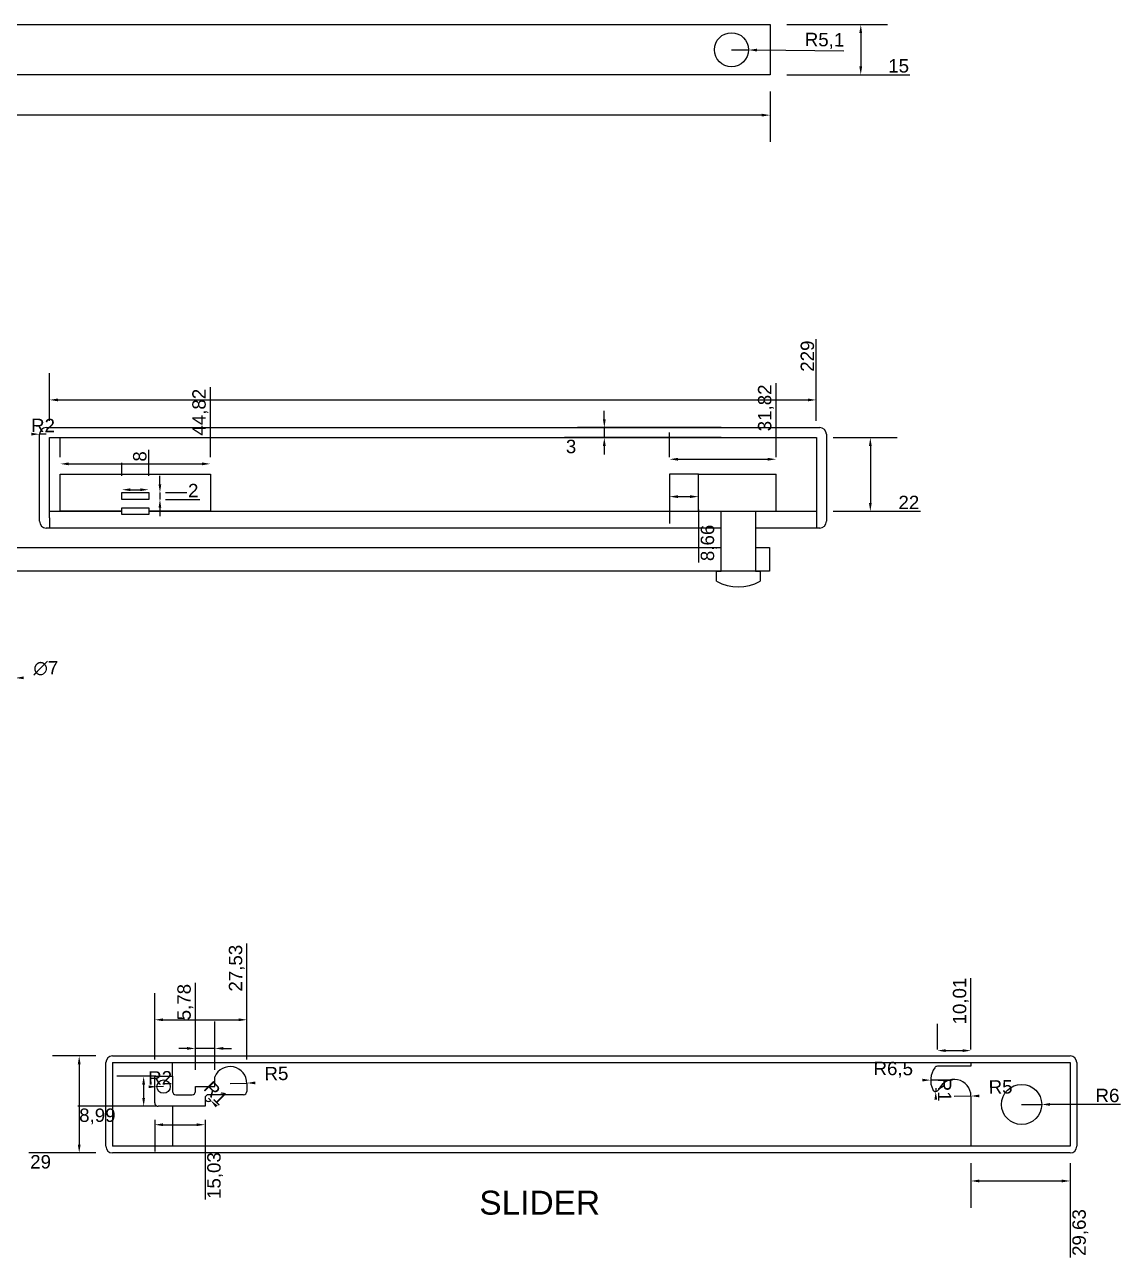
# Paper-space layout 'Layout1' of a CAD drawing. Header units: millimetres. Extents: x -183 to 418, y -6 to 422.
# Drawn here: x 91.2 to 418.5, y -0.1 to 368.2 of the extents above; entities that cross this region are included whole.
import ezdxf

# ---------------------------------------------------------------- set-up
doc = ezdxf.new("R2010")
doc.units = ezdxf.units.MM
doc.styles.get("Standard").update_dxf_attribs({"font": 'arial.ttf'})
doc.dimstyles.new('ISO-25', dxfattribs={"dimtxt": 4, "dimasz": 2.5, "dimexe": 8, "dimexo": 5, "dimtad": 2, "dimjust": 4, "dimtxsty": 'Standard', "dimcen": 2.5, "dimclrd": 1, "dimadec": 0, "dimazin": 0, "dimtfac": 1, "dimtmove": 0, "dimatfit": 3, "dimfxl": 1, "dimarcsym": 0})

# ---------------------------------------------------------------- blocks, each defined once
blk = doc.blocks.new('*D207')
at = {"color": 1, "lineweight": -2, "transparency": 16777216}
blk.add_line((81.49, 172.92), (88.49, 173), dxfattribs=at)
at = {"color": 1, "transparency": 16777216}
for points in [[(78.98, 173.31), (78.99, 172.47), (81.49, 172.92)], [(90.98, 173.44), (90.99, 172.61), (88.49, 173)]]:
    blk.add_solid(points, dxfattribs=at)
at = {"layer": 'Defpoints', "color": 0, "transparency": 16777216}
for p in [(81.49, 172.92), (88.49, 173)]:
    blk.add_point(p, dxfattribs=at)
at = {"color": 0, "transparency": 16777216, "insert": (97.57, 175.88), "char_height": 4, "attachment_point": 5, "rotation": 0.6424}
blk.add_mtext('∅7', dxfattribs=at)
blk = doc.blocks.new('*D216')
at = {"color": 0, "lineweight": -2, "transparency": 16777216}
for p, q in [((146.72, 238.91), (146.72, 259.82)), ((101.89, 238.91), (101.89, 244.95))]:
    blk.add_line(p, q, dxfattribs=at)
at = {"color": 1, "lineweight": -2, "transparency": 16777216}
blk.add_line((104.39, 236.95), (144.22, 236.95), dxfattribs=at)
at = {"color": 1, "transparency": 16777216}
for points in [[(104.39, 237.37), (104.39, 236.53), (101.89, 236.95)], [(144.22, 237.37), (144.22, 236.53), (146.72, 236.95)]]:
    blk.add_solid(points, dxfattribs=at)
at = {"layer": 'Defpoints', "color": 0, "transparency": 16777216}
for p in [(146.72, 236.95), (101.89, 233.91), (146.72, 233.91)]:
    blk.add_point(p, dxfattribs=at)
at = {"color": 0, "transparency": 16777216, "insert": (143.69, 252.38), "char_height": 4, "attachment_point": 5, "rotation": 90}
blk.add_mtext('44,82', dxfattribs=at)
blk = doc.blocks.new('*D217')
at = {"color": 0, "lineweight": -2, "transparency": 16777216}
for p, q in [((315.66, 238.91), (315.66, 261.03)), ((283.84, 238.91), (283.84, 246.33))]:
    blk.add_line(p, q, dxfattribs=at)
at = {"color": 1, "lineweight": -2, "transparency": 16777216}
blk.add_line((286.34, 238.33), (313.16, 238.33), dxfattribs=at)
at = {"color": 1, "transparency": 16777216}
for points in [[(286.34, 238.75), (286.34, 237.91), (283.84, 238.33)], [(313.16, 238.75), (313.16, 237.91), (315.66, 238.33)]]:
    blk.add_solid(points, dxfattribs=at)
at = {"layer": 'Defpoints', "color": 0, "transparency": 16777216}
for p in [(315.66, 238.33), (283.84, 233.91), (315.66, 233.91)]:
    blk.add_point(p, dxfattribs=at)
at = {"color": 0, "transparency": 16777216, "insert": (312.63, 253.68), "char_height": 4, "attachment_point": 5, "rotation": 90}
blk.add_mtext('31,82', dxfattribs=at)
blk = doc.blocks.new('*D218')
at = {"color": 1, "lineweight": -2, "transparency": 16777216}
blk.add_line((286.34, 227.16), (290, 227.16), dxfattribs=at)
at = {"color": 0, "lineweight": -2, "transparency": 16777216}
for p, q in [((283.84, 223.35), (283.84, 219.16)), ((292.5, 223.35), (292.5, 207.52))]:
    blk.add_line(p, q, dxfattribs=at)
at = {"color": 1, "transparency": 16777216}
for points in [[(286.34, 227.58), (286.34, 226.74), (283.84, 227.16)], [(290, 227.58), (290, 226.74), (292.5, 227.16)]]:
    blk.add_solid(points, dxfattribs=at)
at = {"layer": 'Defpoints', "color": 0, "transparency": 16777216}
for p in [(283.84, 228.35), (292.5, 228.35), (292.5, 227.16)]:
    blk.add_point(p, dxfattribs=at)
at = {"color": 0, "transparency": 16777216, "insert": (295.53, 213.34), "char_height": 4, "attachment_point": 5, "rotation": 90}
blk.add_mtext('8,66', dxfattribs=at)
blk = doc.blocks.new('*D219')
at = {"color": 0, "lineweight": -2, "transparency": 16777216}
for p, q in [((332.69, 244.79), (351.82, 244.79)), ((332.69, 222.79), (358.82, 222.79))]:
    blk.add_line(p, q, dxfattribs=at)
at = {"color": 1, "lineweight": -2, "transparency": 16777216}
blk.add_line((343.82, 242.29), (343.82, 225.29), dxfattribs=at)
at = {"color": 1, "transparency": 16777216}
for points in [[(343.4, 242.29), (344.23, 242.29), (343.82, 244.79)], [(343.4, 225.29), (344.23, 225.29), (343.82, 222.79)]]:
    blk.add_solid(points, dxfattribs=at)
at = {"layer": 'Defpoints', "color": 0, "transparency": 16777216}
for p in [(327.69, 244.79), (327.69, 222.79), (343.82, 222.79)]:
    blk.add_point(p, dxfattribs=at)
at = {"color": 0, "transparency": 16777216, "insert": (355.32, 225.42), "char_height": 4, "attachment_point": 5}
blk.add_mtext('22', dxfattribs=at)
blk = doc.blocks.new('*D201')
at = {"color": 1, "lineweight": -2, "transparency": 16777216}
for p, q in [((264.37, 250.29), (264.37, 252.79)), ((264.37, 247.79), (264.37, 244.79)), ((264.37, 242.29), (264.37, 239.79))]:
    blk.add_line(p, q, dxfattribs=at)
at = {"color": 0, "lineweight": -2, "transparency": 16777216}
for p, q in [((299.24, 247.79), (256.37, 247.79)), ((299.24, 244.79), (252.5, 244.79))]:
    blk.add_line(p, q, dxfattribs=at)
at = {"color": 1, "transparency": 16777216}
for points in [[(263.95, 250.29), (264.79, 250.29), (264.37, 247.79)], [(263.95, 242.29), (264.79, 242.29), (264.37, 244.79)]]:
    blk.add_solid(points, dxfattribs=at)
at = {"layer": 'Defpoints', "color": 0, "transparency": 16777216}
for p in [(304.24, 247.79), (264.37, 244.79), (304.24, 244.79)]:
    blk.add_point(p, dxfattribs=at)
at = {"color": 0, "transparency": 16777216, "insert": (254.44, 242.12), "char_height": 4, "attachment_point": 5}
blk.add_mtext('3', dxfattribs=at)
blk = doc.blocks.new('*D220')
at = {"color": 0, "lineweight": -2, "transparency": 16777216}
for p, q in [((327.69, 249.79), (327.69, 274.22)), ((98.69, 249.79), (98.69, 264.06))]:
    blk.add_line(p, q, dxfattribs=at)
at = {"color": 1, "lineweight": -2, "transparency": 16777216}
blk.add_line((101.19, 256.06), (325.19, 256.06), dxfattribs=at)
at = {"color": 1, "transparency": 16777216}
for points in [[(101.19, 256.47), (101.19, 255.64), (98.69, 256.06)], [(325.19, 256.47), (325.19, 255.64), (327.69, 256.06)]]:
    blk.add_solid(points, dxfattribs=at)
at = {"layer": 'Defpoints', "color": 0, "transparency": 16777216}
for p in [(327.69, 256.06), (98.69, 244.79), (327.69, 244.79)]:
    blk.add_point(p, dxfattribs=at)
at = {"color": 0, "transparency": 16777216, "insert": (325.03, 269.14), "char_height": 4, "attachment_point": 5, "rotation": 90}
blk.add_mtext('229', dxfattribs=at)
blk = doc.blocks.new('*D202')
at = {"color": 1, "lineweight": -2, "transparency": 16777216}
blk.add_line((97.69, 245.79), (95.69, 245.81), dxfattribs=at)
at = {"color": 1, "transparency": 16777216}
blk.add_solid([(93.2, 246.26), (93.19, 245.43), (95.69, 245.81)], dxfattribs=at)
at = {"layer": 'Defpoints', "color": 0, "transparency": 16777216}
for p in [(95.69, 245.81), (97.69, 245.79)]:
    blk.add_point(p, dxfattribs=at)
at = {"color": 0, "transparency": 16777216, "insert": (96.73, 248.43), "char_height": 4, "attachment_point": 5, "rotation": 359.2934}
blk.add_mtext('R2', dxfattribs=at)
blk = doc.blocks.new('*D221')
at = {"color": 0, "lineweight": -2, "transparency": 16777216}
for p, q in [((128.31, 233.35), (128.31, 241.11)), ((120.31, 233.35), (120.31, 237.23))]:
    blk.add_line(p, q, dxfattribs=at)
at = {"color": 1, "lineweight": -2, "transparency": 16777216}
blk.add_line((122.81, 229.23), (125.81, 229.23), dxfattribs=at)
at = {"color": 1, "transparency": 16777216}
for points in [[(122.81, 229.64), (122.81, 228.81), (120.31, 229.23)], [(125.81, 229.64), (125.81, 228.81), (128.31, 229.23)]]:
    blk.add_solid(points, dxfattribs=at)
at = {"layer": 'Defpoints', "color": 0, "transparency": 16777216}
for p in [(120.31, 228.35), (128.31, 229.23), (128.31, 228.35)]:
    blk.add_point(p, dxfattribs=at)
at = {"color": 0, "transparency": 16777216, "insert": (125.64, 239.17), "char_height": 4, "attachment_point": 5, "rotation": 90}
blk.add_mtext('8', dxfattribs=at)
blk = doc.blocks.new('*D222')
at = {"color": 1, "lineweight": -2, "transparency": 16777216}
for p, q in [((131.65, 230.85), (131.65, 233.35)), ((131.65, 228.35), (131.65, 226.35)), ((131.65, 223.85), (131.65, 221.35))]:
    blk.add_line(p, q, dxfattribs=at)
at = {"color": 0, "lineweight": -2, "transparency": 16777216}
for p, q in [((133.31, 228.35), (139.65, 228.35)), ((133.31, 226.35), (143.55, 226.35))]:
    blk.add_line(p, q, dxfattribs=at)
at = {"color": 1, "transparency": 16777216}
for points in [[(131.23, 230.85), (132.06, 230.85), (131.65, 228.35)], [(131.23, 223.85), (132.06, 223.85), (131.65, 226.35)]]:
    blk.add_solid(points, dxfattribs=at)
at = {"layer": 'Defpoints', "color": 0, "transparency": 16777216}
for p in [(128.31, 228.35), (128.31, 226.35), (131.65, 226.35)]:
    blk.add_point(p, dxfattribs=at)
at = {"color": 0, "transparency": 16777216, "insert": (141.6, 228.98), "char_height": 4, "attachment_point": 5}
blk.add_mtext('2', dxfattribs=at)
blk = doc.blocks.new('*D229')
at = {"color": 1, "lineweight": -2, "transparency": 16777216}
for p, q in [((302.35, 360.68), (307.45, 360.61)), ((335.89, 360.23), (309.95, 360.57))]:
    blk.add_line(p, q, dxfattribs=at)
at = {"color": 1, "transparency": 16777216}
blk.add_solid([(309.95, 360.99), (309.94, 360.16), (307.45, 360.61)], dxfattribs=at)
at = {"layer": 'Defpoints', "color": 0, "transparency": 16777216}
for p in [(302.35, 360.68), (307.45, 360.61)]:
    blk.add_point(p, dxfattribs=at)
at = {"color": 0, "transparency": 16777216, "insert": (330.13, 363.33), "char_height": 4, "attachment_point": 5, "rotation": 359.2309}
blk.add_mtext('R5,1', dxfattribs=at)
blk = doc.blocks.new('*D230')
at = {"color": 0, "lineweight": -2, "transparency": 16777216}
for p, q in [((318.87, 368.18), (348.96, 368.18)), ((318.87, 353.18), (355.59, 353.18))]:
    blk.add_line(p, q, dxfattribs=at)
at = {"color": 1, "lineweight": -2, "transparency": 16777216}
blk.add_line((340.96, 365.68), (340.96, 355.68), dxfattribs=at)
at = {"color": 1, "transparency": 16777216}
for points in [[(340.54, 365.68), (341.37, 365.68), (340.96, 368.18)], [(340.54, 355.68), (341.37, 355.68), (340.96, 353.18)]]:
    blk.add_solid(points, dxfattribs=at)
at = {"layer": 'Defpoints', "color": 0, "transparency": 16777216}
for p in [(313.87, 368.18), (313.87, 353.18), (340.96, 353.18)]:
    blk.add_point(p, dxfattribs=at)
at = {"color": 0, "transparency": 16777216, "insert": (352.27, 355.84), "char_height": 4, "attachment_point": 5}
blk.add_mtext('15', dxfattribs=at)
blk = doc.blocks.new('*D231')
at = {"color": 0, "lineweight": -2, "transparency": 16777216}
for p, q in [((23.87, 348.18), (23.87, 323)), ((313.87, 348.18), (313.87, 333.14))]:
    blk.add_line(p, q, dxfattribs=at)
at = {"color": 1, "lineweight": -2, "transparency": 16777216}
blk.add_line((311.37, 341.14), (26.37, 341.14), dxfattribs=at)
at = {"color": 1, "transparency": 16777216}
for points in [[(26.37, 341.56), (26.37, 340.73), (23.87, 341.14)], [(311.37, 341.56), (311.37, 340.73), (313.87, 341.14)]]:
    blk.add_solid(points, dxfattribs=at)
at = {"layer": 'Defpoints', "color": 0, "transparency": 16777216}
for p in [(23.87, 353.18), (313.87, 353.18), (23.87, 341.14)]:
    blk.add_point(p, dxfattribs=at)
at = {"color": 0, "transparency": 16777216, "insert": (26.53, 328.07), "char_height": 4, "attachment_point": 5, "rotation": 90}
blk.add_mtext('290', dxfattribs=at)
blk = doc.blocks.new('*D235')
at = {"color": 0, "lineweight": -2, "transparency": 16777216}
for p, q in [((112.5, 60.06), (99.54, 60.06)), ((112.5, 31.06), (92.48, 31.06))]:
    blk.add_line(p, q, dxfattribs=at)
at = {"color": 1, "lineweight": -2, "transparency": 16777216}
blk.add_line((107.54, 57.56), (107.54, 33.56), dxfattribs=at)
at = {"color": 1, "transparency": 16777216}
for points in [[(107.12, 57.56), (107.96, 57.56), (107.54, 60.06)], [(107.12, 33.56), (107.96, 33.56), (107.54, 31.06)]]:
    blk.add_solid(points, dxfattribs=at)
at = {"layer": 'Defpoints', "color": 0, "transparency": 16777216}
for p in [(117.5, 60.06), (107.54, 31.06), (117.5, 31.06)]:
    blk.add_point(p, dxfattribs=at)
at = {"color": 0, "transparency": 16777216, "insert": (96.01, 28.4), "char_height": 4, "attachment_point": 5}
blk.add_mtext('29', dxfattribs=at)
blk = doc.blocks.new('*D236')
at = {"color": 0, "lineweight": -2, "transparency": 16777216}
for p, q in [((130.44, 54), (118.79, 54)), ((130.44, 45.01), (107.13, 45.01))]:
    blk.add_line(p, q, dxfattribs=at)
at = {"color": 1, "lineweight": -2, "transparency": 16777216}
blk.add_line((126.79, 51.5), (126.79, 47.51), dxfattribs=at)
at = {"color": 1, "transparency": 16777216}
for points in [[(126.37, 51.5), (127.2, 51.5), (126.79, 54)], [(126.37, 47.51), (127.2, 47.51), (126.79, 45.01)]]:
    blk.add_solid(points, dxfattribs=at)
at = {"layer": 'Defpoints', "color": 0, "transparency": 16777216}
for p in [(135.44, 54), (126.79, 45.01), (135.44, 45.01)]:
    blk.add_point(p, dxfattribs=at)
at = {"color": 0, "transparency": 16777216, "insert": (112.96, 41.98), "char_height": 4, "attachment_point": 5}
blk.add_mtext('8,99', dxfattribs=at)
blk = doc.blocks.new('*D237')
at = {"color": 1, "lineweight": -2, "transparency": 16777216}
blk.add_line((132.74, 50.89), (130.74, 50.87), dxfattribs=at)
at = {"color": 1, "transparency": 16777216}
blk.add_solid([(128.24, 51.26), (128.25, 50.42), (130.74, 50.87)], dxfattribs=at)
at = {"layer": 'Defpoints', "color": 0, "transparency": 16777216}
for p in [(130.74, 50.87), (132.74, 50.89)]:
    blk.add_point(p, dxfattribs=at)
at = {"color": 0, "transparency": 16777216, "insert": (131.71, 53.51), "char_height": 4, "attachment_point": 5, "rotation": 0.6391}
blk.add_mtext('R2', dxfattribs=at)
blk = doc.blocks.new('*D238')
at = {"color": 1, "lineweight": -2, "transparency": 16777216}
blk.add_line((152.62, 51.87), (157.62, 51.96), dxfattribs=at)
at = {"color": 1, "transparency": 16777216}
blk.add_solid([(160.12, 52.42), (160.13, 51.59), (157.62, 51.96)], dxfattribs=at)
at = {"layer": 'Defpoints', "color": 0, "transparency": 16777216}
for p in [(152.62, 51.87), (157.62, 51.96)]:
    blk.add_point(p, dxfattribs=at)
at = {"color": 0, "transparency": 16777216, "insert": (166.44, 54.78), "char_height": 4, "attachment_point": 5, "rotation": 1.0453}
blk.add_mtext('R5', dxfattribs=at)
blk = doc.blocks.new('*D239')
at = {"color": 1, "lineweight": -2, "transparency": 16777216}
blk.add_line((146.12, 47.48), (146.82, 46.76), dxfattribs=at)
at = {"color": 0, "lineweight": -2, "transparency": 16777216}
blk.add_arc((146.12, 47.48), 1, 180, 314.4042, dxfattribs=at)
at = {"color": 1, "transparency": 16777216}
blk.add_solid([(148.87, 45.27), (148.27, 44.69), (146.82, 46.76)], dxfattribs=at)
at = {"layer": 'Defpoints', "color": 0, "transparency": 16777216}
for p in [(146.12, 47.48), (146.82, 46.76)]:
    blk.add_point(p, dxfattribs=at)
at = {"color": 0, "transparency": 16777216, "insert": (148.35, 48.96), "char_height": 4, "attachment_point": 5, "rotation": 314.4042}
blk.add_mtext('R1', dxfattribs=at)
blk = doc.blocks.new('*D240')
at = {"color": 0, "lineweight": -2, "transparency": 16777216}
for p, q in [((142.25, 55.91), (142.25, 81.95)), ((148.04, 55.91), (148.04, 70.3))]:
    blk.add_line(p, q, dxfattribs=at)
at = {"color": 1, "lineweight": -2, "transparency": 16777216}
for p, q in [((139.75, 62.3), (137.25, 62.3)), ((148.04, 62.3), (142.25, 62.3)), ((150.54, 62.3), (153.04, 62.3))]:
    blk.add_line(p, q, dxfattribs=at)
at = {"color": 1, "transparency": 16777216}
for points in [[(139.75, 62.72), (139.75, 61.89), (142.25, 62.3)], [(150.54, 62.72), (150.54, 61.89), (148.04, 62.3)]]:
    blk.add_solid(points, dxfattribs=at)
at = {"layer": 'Defpoints', "color": 0, "transparency": 16777216}
for p in [(142.25, 62.3), (142.25, 50.91), (148.04, 50.91)]:
    blk.add_point(p, dxfattribs=at)
at = {"color": 0, "transparency": 16777216, "insert": (139.22, 76.13), "char_height": 4, "attachment_point": 5, "rotation": 90}
blk.add_mtext('5,78', dxfattribs=at)
blk = doc.blocks.new('*D203')
at = {"color": 0, "lineweight": -2, "transparency": 16777216}
for p, q in [((157.62, 59), (157.62, 93.68)), ((130.09, 59), (130.09, 78.86))]:
    blk.add_line(p, q, dxfattribs=at)
at = {"color": 1, "lineweight": -2, "transparency": 16777216}
blk.add_line((132.59, 70.86), (155.12, 70.86), dxfattribs=at)
at = {"color": 1, "transparency": 16777216}
for points in [[(132.59, 71.28), (132.59, 70.44), (130.09, 70.86)], [(155.12, 71.28), (155.12, 70.44), (157.62, 70.86)]]:
    blk.add_solid(points, dxfattribs=at)
at = {"layer": 'Defpoints', "color": 0, "transparency": 16777216}
for p in [(157.62, 70.86), (130.09, 54), (157.62, 54)]:
    blk.add_point(p, dxfattribs=at)
at = {"color": 0, "transparency": 16777216, "insert": (154.6, 86.27), "char_height": 4, "attachment_point": 5, "rotation": 90}
blk.add_mtext('27,53', dxfattribs=at)
blk = doc.blocks.new('*D241')
at = {"color": 0, "lineweight": -2, "transparency": 16777216}
for p, q in [((130.09, 41.01), (130.09, 31.51)), ((145.12, 41.01), (145.12, 17.14))]:
    blk.add_line(p, q, dxfattribs=at)
at = {"color": 1, "lineweight": -2, "transparency": 16777216}
blk.add_line((132.59, 39.51), (142.62, 39.51), dxfattribs=at)
at = {"color": 1, "transparency": 16777216}
for points in [[(132.59, 39.93), (132.59, 39.09), (130.09, 39.51)], [(142.62, 39.93), (142.62, 39.09), (145.12, 39.51)]]:
    blk.add_solid(points, dxfattribs=at)
at = {"layer": 'Defpoints', "color": 0, "transparency": 16777216}
for p in [(130.09, 46.01), (145.12, 46.01), (145.12, 39.51)]:
    blk.add_point(p, dxfattribs=at)
at = {"color": 0, "transparency": 16777216, "insert": (148.15, 24.32), "char_height": 4, "attachment_point": 5, "rotation": 90}
blk.add_mtext('15,03', dxfattribs=at)
blk = doc.blocks.new('*D242')
at = {"color": 1, "lineweight": -2, "transparency": 16777216}
for p, q in [((389.01, 45.56), (395.01, 45.56)), ((418.49, 45.56), (397.51, 45.56))]:
    blk.add_line(p, q, dxfattribs=at)
at = {"color": 1, "transparency": 16777216}
blk.add_solid([(397.51, 45.98), (397.51, 45.15), (395.01, 45.56)], dxfattribs=at)
at = {"layer": 'Defpoints', "color": 0, "transparency": 16777216}
for p in [(389.01, 45.56), (395.01, 45.56)]:
    blk.add_point(p, dxfattribs=at)
at = {"color": 0, "transparency": 16777216, "insert": (414.64, 48.23), "char_height": 4, "attachment_point": 5}
blk.add_mtext('R6', dxfattribs=at)
blk = doc.blocks.new('*D243')
at = {"color": 1, "lineweight": -2, "transparency": 16777216}
blk.add_line((368.34, 52.78), (361.84, 52.83), dxfattribs=at)
at = {"color": 1, "transparency": 16777216}
blk.add_solid([(359.34, 53.26), (359.34, 52.43), (361.84, 52.83)], dxfattribs=at)
at = {"layer": 'Defpoints', "color": 0, "transparency": 16777216}
for p in [(361.84, 52.83), (368.34, 52.78)]:
    blk.add_point(p, dxfattribs=at)
at = {"color": 0, "transparency": 16777216, "insert": (350.67, 55.94), "char_height": 4, "attachment_point": 5, "rotation": 359.5879}
blk.add_mtext('R6,5', dxfattribs=at)
blk = doc.blocks.new('*D244')
at = {"color": 1, "lineweight": -2, "transparency": 16777216}
blk.add_line((368.87, 48.06), (373.87, 48.09), dxfattribs=at)
at = {"color": 1, "transparency": 16777216}
blk.add_solid([(376.36, 48.52), (376.37, 47.69), (373.87, 48.09)], dxfattribs=at)
at = {"layer": 'Defpoints', "color": 0, "transparency": 16777216}
for p in [(368.87, 48.06), (373.87, 48.09)]:
    blk.add_point(p, dxfattribs=at)
at = {"color": 0, "transparency": 16777216, "insert": (382.72, 50.8), "char_height": 4, "attachment_point": 5, "rotation": 0.3176}
blk.add_mtext('R5', dxfattribs=at)
blk = doc.blocks.new('*D245')
at = {"color": 1, "lineweight": -2, "transparency": 16777216}
blk.add_line((363.36, 50.45), (363.36, 49.45), dxfattribs=at)
at = {"color": 1, "transparency": 16777216}
blk.add_solid([(363.78, 46.95), (362.95, 46.95), (363.36, 49.45)], dxfattribs=at)
at = {"layer": 'Defpoints', "color": 0, "transparency": 16777216}
for p in [(363.36, 50.45), (363.36, 49.45)]:
    blk.add_point(p, dxfattribs=at)
at = {"color": 0, "transparency": 16777216, "insert": (365.99, 49.95), "char_height": 4, "attachment_point": 5, "rotation": 270.0675}
blk.add_mtext('R1', dxfattribs=at)
blk = doc.blocks.new('*D246')
at = {"color": 0, "lineweight": -2, "transparency": 16777216}
for p, q in [((373.87, 61.97), (373.87, 83.25)), ((363.86, 61.97), (363.86, 69.65))]:
    blk.add_line(p, q, dxfattribs=at)
at = {"color": 1, "lineweight": -2, "transparency": 16777216}
blk.add_line((366.36, 61.65), (371.37, 61.65), dxfattribs=at)
at = {"color": 1, "transparency": 16777216}
for points in [[(366.36, 62.07), (366.36, 61.23), (363.86, 61.65)], [(371.37, 62.07), (371.37, 61.23), (373.87, 61.65)]]:
    blk.add_solid(points, dxfattribs=at)
at = {"layer": 'Defpoints', "color": 0, "transparency": 16777216}
for p in [(373.87, 61.65), (363.86, 56.97), (373.87, 56.97)]:
    blk.add_point(p, dxfattribs=at)
at = {"color": 0, "transparency": 16777216, "insert": (370.84, 76.45), "char_height": 4, "attachment_point": 5, "rotation": 90}
blk.add_mtext('10,01', dxfattribs=at)
blk = doc.blocks.new('*D247')
at = {"color": 0, "lineweight": -2, "transparency": 16777216}
for p, q in [((373.87, 28.06), (373.87, 14.7)), ((403.5, 28.06), (403.5, -0.12))]:
    blk.add_line(p, q, dxfattribs=at)
at = {"color": 1, "lineweight": -2, "transparency": 16777216}
blk.add_line((376.37, 22.7), (401, 22.7), dxfattribs=at)
at = {"color": 1, "transparency": 16777216}
for points in [[(376.37, 23.12), (376.37, 22.28), (373.87, 22.7)], [(401, 23.12), (401, 22.28), (403.5, 22.7)]]:
    blk.add_solid(points, dxfattribs=at)
at = {"layer": 'Defpoints', "color": 0, "transparency": 16777216}
for p in [(373.87, 33.06), (403.5, 33.06), (403.5, 22.7)]:
    blk.add_point(p, dxfattribs=at)
at = {"color": 0, "transparency": 16777216, "insert": (406.53, 7.29), "char_height": 4, "attachment_point": 5, "rotation": 90}
blk.add_mtext('29,63', dxfattribs=at)

psp = doc.layouts.get("Layout1")

# ---------------------------------------------------------------- linework, layer by layer
for p, q in [((97.694, 247.788), (328.694, 247.788)), ((95.694, 219.788), (95.694, 245.788)), ((330.694, 245.788), (330.694, 219.788)), ((292.5, 233.911), (283.839, 233.911)), ((283.839, 233.911), (283.839, 222.788)), ((292.5, 222.788), (292.5, 233.911)), ((315.662, 222.788), (315.662, 233.911)), ((98.694, 222.788), (120.305, 222.788)), ((128.305, 222.788), (327.694, 222.788)), ((299.308, 217.788), (97.694, 217.788)), ((98.694, 220.788), (98.694, 217.788)), ((328.694, 217.788), (309.506, 217.788)), ((327.694, 220.788), (327.694, 217.788)), ((327.694, 220.788), (327.694, 220.788)), ((117.497, 58.064), (117.497, 33.064)), ((135.439, 54.002), (135.439, 58.064)), ((373.867, 56.967), (363.857, 56.967)), ((403.497, 58.064), (403.497, 33.064)), ((130.094, 46.009), (130.094, 54.002)), ((130.094, 54.002), (135.439, 54.002)), ((135.439, 54.002), (135.439, 49.478)), ((148.036, 50.914), (148.036, 53.856)), ((157.625, 51.871), (157.625, 49.478)), ((136.439, 48.478), (141.252, 48.478)), ((142.252, 49.478), (142.252, 50.914)), ((142.252, 50.914), (148.036, 50.914)), ((156.625, 48.478), (146.124, 48.478)), ((133.291, 45.009), (131.094, 45.009)), ((145.124, 45.009), (133.291, 45.009)), ((135.439, 45.009), (135.439, 33.064)), ((145.124, 47.478), (145.124, 45.009))]:
    psp.add_line(p, q)
for points in [[(23.866, 368.177), (313.866, 368.177), (313.866, 353.177), (23.866, 353.177)], [(98.694, 220.788), (98.694, 244.788), (327.694, 244.788), (327.694, 220.788)], [(120.305, 222.788), (101.893, 222.788), (101.893, 233.911), (146.718, 233.911), (146.718, 222.788), (128.305, 222.788)], [(292.5, 233.911), (315.662, 233.911)], [(309.506, 222.788), (309.506, 204.918), (299.308, 204.918), (299.308, 222.788)], [(309.506, 211.918), (313.705, 211.918), (313.705, 204.918), (23.705, 204.918), (23.705, 211.918), (299.308, 211.918)], [(297.907, 201.918), (297.907, 204.918), (299.308, 204.918)], [(309.506, 204.918), (310.907, 204.918), (310.907, 201.918)], [(117.497, 60.064), (403.497, 60.064)], [(115.497, 33.064), (115.497, 58.064)], [(117.497, 58.064), (403.497, 58.064)], [(373.867, 58.064), (373.867, 56.967)], [(405.497, 58.064), (405.497, 33.064)], [(373.867, 48.064), (373.867, 33.064)], [(403.497, 33.064), (117.497, 33.064)], [(403.497, 31.064), (117.497, 31.064)]]:
    psp.add_lwpolyline(points)
for points in [[(120.305, 228.349), (128.305, 228.349), (128.305, 226.349), (120.305, 226.349)], [(120.305, 223.788), (128.305, 223.788), (128.305, 221.788), (120.305, 221.788)]]:
    psp.add_lwpolyline(points, close=True)
for centre, radius in [((302.347, 360.677), 5.1), ((132.743, 50.89), 2), ((389.011, 45.564), 6)]:
    psp.add_circle(centre, radius)
for centre, radius, start, end in [((97.694, 245.788), 2, 90, 180), ((328.694, 245.788), 2, 0, 90), ((97.694, 219.788), 2, 180, 270), ((328.694, 219.788), 2, 270, 0), ((304.407, 213.176), 13, 240, 300), ((117.497, 58.064), 2, 90, 180), ((403.497, 58.064), 2, 0, 90), ((152.625, 51.871), 5, 0, 156.61267), ((368.34, 52.781), 6.5, 144.60336, 205.11782), ((363.857, 55.967), 1, 90, 144.60336), ((368.867, 48.064), 5, 0, 156.61267), ((136.439, 49.478), 1, 180, 270), ((141.252, 49.478), 1, 270, 0), ((146.124, 47.478), 1, 90, 180), ((156.625, 49.478), 1, 270, 0), ((363.36, 50.446), 1, 205.11782, 336.61267), ((131.094, 46.009), 1, 180, 270), ((117.497, 33.064), 2, 180, 270), ((403.497, 33.064), 2, 270, 0)]:
    psp.add_arc(centre, radius, start, end)

# ---------------------------------------------------------------- texts
at = {"insert": (227.051, 19.794), "char_height": 7.1429, "attachment_point": 1}
psp.add_mtext_dynamic_manual_height_columns('SLIDER ', width=99.23446, gutter_width=17.857, heights=[0], dxfattribs=at)

# ---------------------------------------------------------------- dimensions: what is measured, and where the dimension line sits
for center, mpoint, picture, middle in [((302.347, 360.677), (307.447, 360.608), '*D229', (330.092, 360.304)), ((389.011, 45.564), (395.011, 45.564), '*D242', (414.637, 45.564))]:
    dim = psp.add_radius_dim(center=center, mpoint=mpoint, dimstyle='ISO-25')
    dim.commit()
    dim.dimension.update_dxf_attribs({"geometry": picture, "text_midpoint": middle, "dimtype": 164})
for base, p1, p2, picture, middle in [((340.958, 353.177), (313.866, 368.177), (313.866, 353.177), '*D230', (352.275, 355.844)), ((343.816, 222.788), (327.694, 244.788), (327.694, 222.788), '*D219', (355.32, 225.421)), ((131.646, 226.349), (128.305, 228.349), (128.305, 226.349), '*D222', (141.595, 228.982)), ((107.539, 31.064), (117.497, 60.064), (117.497, 31.064), '*D235', (96.011, 28.397)), ((126.786, 45.009), (135.439, 54.002), (135.439, 45.009), '*D236', (112.959, 41.98))]:
    dim = psp.add_linear_dim(base=base, p1=p1, p2=p2, angle=90, dimstyle='ISO-25')
    dim.commit()
    dim.dimension.update_dxf_attribs({"geometry": picture, "text_midpoint": middle})
for base, p1, p2, picture, middle in [((23.866, 341.142), (313.866, 353.177), (23.866, 353.177), '*D231', (26.533, 328.071)), ((327.694, 256.056), (98.694, 244.788), (327.694, 244.788), '*D220', (325.027, 269.138)), ((146.7178, 236.9497), (101.893, 233.9106), (146.7178, 233.9106), '*D216', (143.689, 252.3837)), ((315.662, 238.331), (283.839, 233.911), (315.662, 233.911), '*D217', (312.633, 253.683)), ((128.305, 229.226), (120.305, 228.349), (128.305, 228.349), '*D221', (125.638, 239.169)), ((292.5, 227.16), (283.839, 228.349), (292.5, 228.349), '*D218', (295.529, 213.338)), ((157.625, 70.859), (130.094, 54.002), (157.625, 54.002), '*D203', (154.596, 86.267)), ((142.252, 62.303), (148.036, 50.914), (142.252, 50.914), '*D240', (139.224, 76.127)), ((373.867, 61.649), (363.857, 56.967), (373.867, 56.967), '*D246', (370.838, 76.449)), ((145.124, 39.509), (130.094, 46.009), (145.124, 46.009), '*D241', (148.152, 24.323)), ((403.497, 22.701), (373.867, 33.064), (403.497, 33.064), '*D247', (406.526, 7.293))]:
    dim = psp.add_linear_dim(base=base, p1=p1, p2=p2, dimstyle='ISO-25')
    dim.commit()
    dim.dimension.update_dxf_attribs({"geometry": picture, "text_midpoint": middle})
for center, mpoint, picture, middle in [((97.694, 245.788), (95.694, 245.813), '*D202', (96.727, 248.433)), ((132.743, 50.89), (130.743, 50.868), '*D237', (131.713, 53.512)), ((152.625, 51.871), (157.624, 51.963), '*D238', (166.439, 54.783)), ((368.34, 52.781), (361.84, 52.827), '*D243', (350.667, 55.937)), ((146.124, 47.478), (146.823, 46.764), '*D239', (148.355, 48.964)), ((363.36, 50.446), (363.361, 49.446), '*D245', (365.994, 49.949)), ((368.867, 48.064), (373.867, 48.092), '*D244', (382.717, 50.8))]:
    dim = psp.add_radius_dim(center=center, mpoint=mpoint, dimstyle='ISO-25')
    dim.commit()
    dim.dimension.update_dxf_attribs({"geometry": picture, "text_midpoint": middle})
dim = psp.add_aligned_dim(p1=(304.241, 247.788), p2=(304.241, 244.788), distance=-39.871, dimstyle='ISO-25')
dim.commit()
dim.dimension.update_dxf_attribs({"geometry": '*D201', "text_midpoint": (254.436, 242.119)})
dim = psp.add_diameter_dim_2p(p1=(81.487, 172.918), p2=(88.487, 172.997), dimstyle='ISO-25')
dim.commit()
dim.dimension.update_dxf_attribs({"geometry": '*D207', "text_midpoint": (97.567, 175.878)})

doc.saveas('drawing.dxf')
